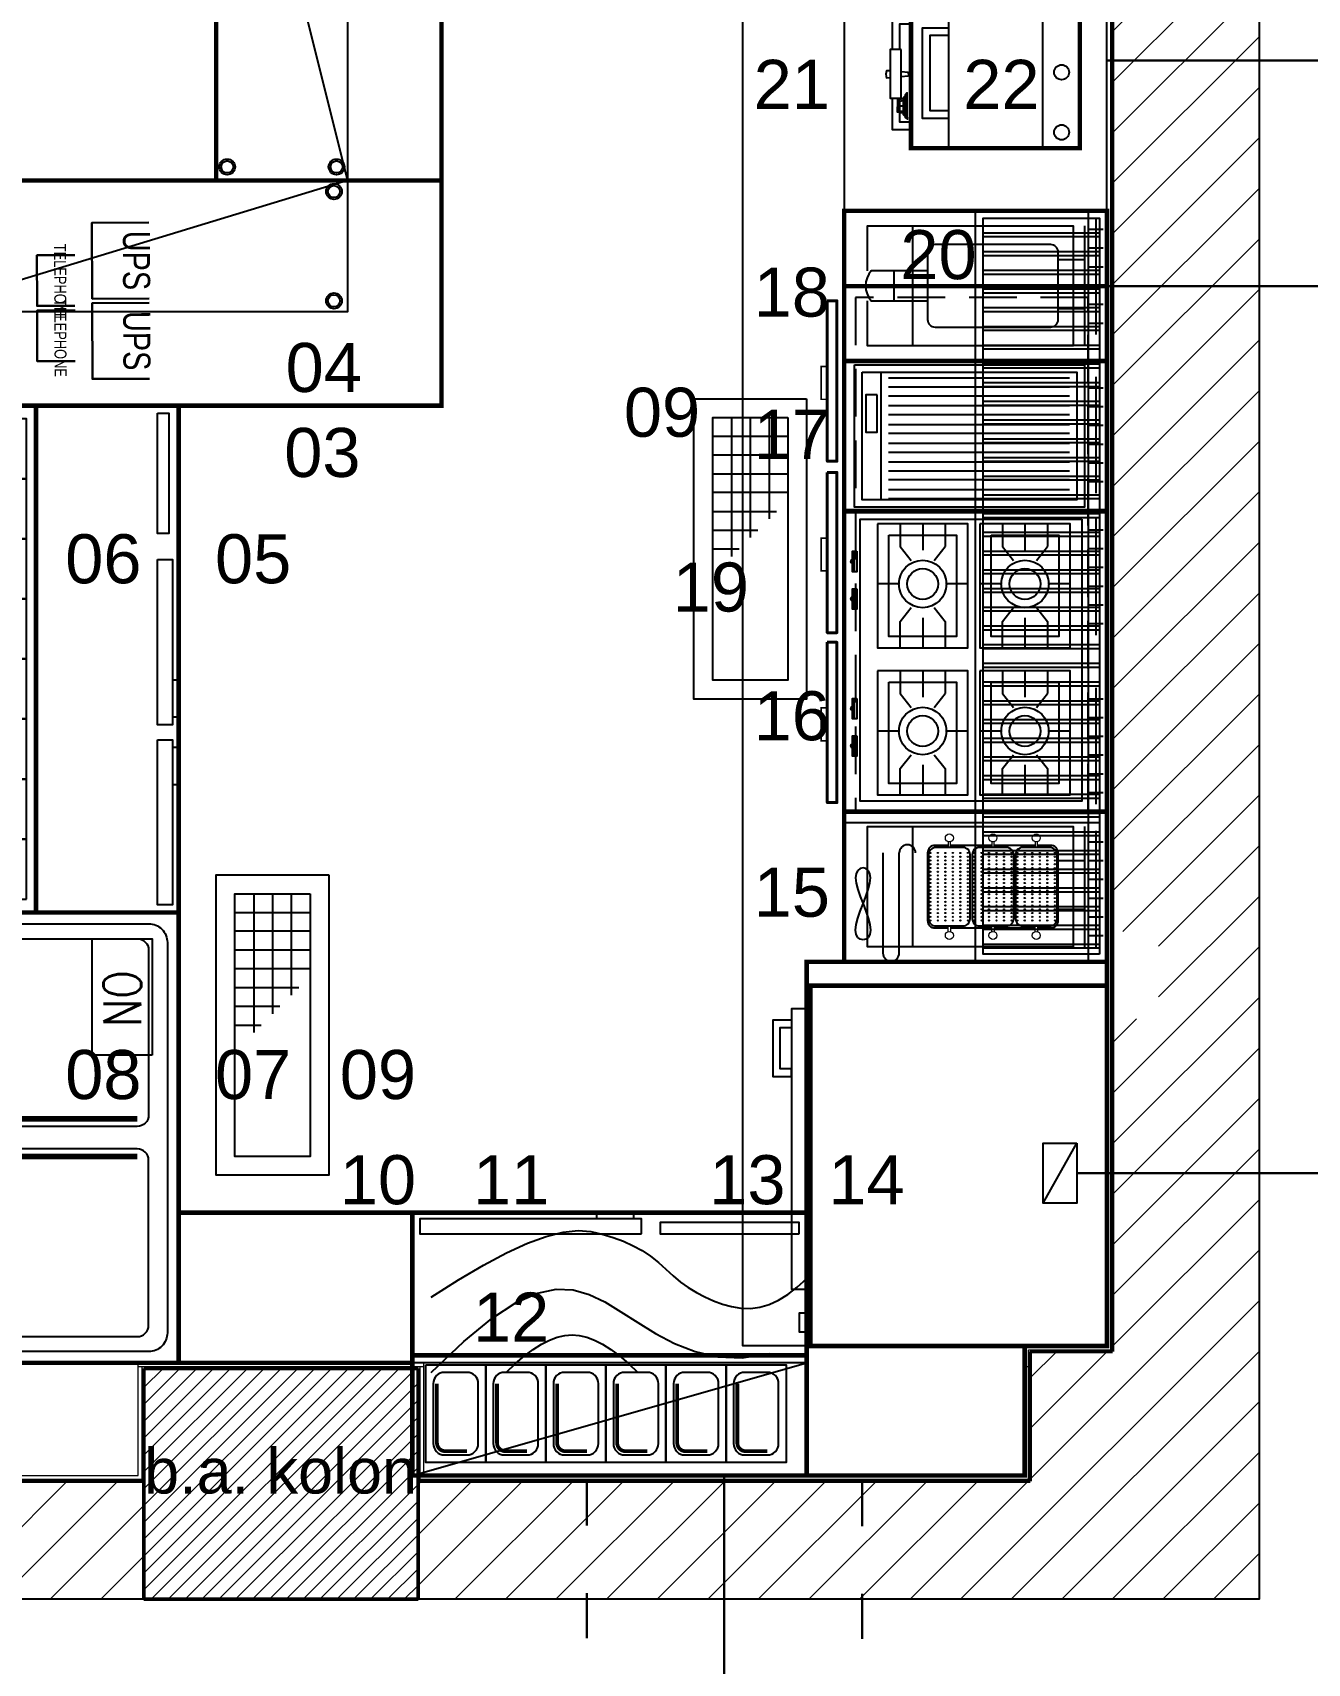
# Model space of a CAD drawing. Header units: millimetres. Extents: x 54215 to 67697, y 23496 to 56611.
# Drawn here: x 61584.7 to 61924.2, y 46814.5 to 47249 of the extents above; entities that cross this region are included whole.
import ezdxf
from ezdxf.enums import TextEntityAlignment as Align

# ---------------------------------------------------------------- set-up
doc = ezdxf.new("R2010")
doc.units = ezdxf.units.MM
doc.linetypes.add('ACAD_ISO03W100', pattern=[30, 12, -18])
doc.linetypes.add('DASHED', pattern=[19.05, 12.7, -6.35])
for name, color, linetype, lineweight in [('- 0.09', 9, 'Continuous', 9), ('- 0.30', 6, 'Continuous', 30), ('- 0.50', 30, 'Continuous', 50), ('DUVAR', 1, 'Continuous', 40), ('no3_duvar kaplama', 8, 'Continuous', 0), ('no3_döşeme kaplama', 8, 'Continuous', 0), ('t_elektrik', 1, 'Continuous', 30), ('t_yazı', 154, 'Continuous', 25), ('YAZI', 8, 'Continuous', 13)]:
    doc.layers.add(name, color=color, linetype=linetype, lineweight=lineweight)
for name, color, linetype in [('-A- Escalator_text', 252, 'Continuous'), ('-DWG_ANA', 7, 'Continuous'), ('-DWG_DETAY1', 7, 'Continuous'), ('-DWG_DETAY2', 7, 'Continuous'), ('002 Çizgi', 7, 'Continuous'), ('NO', 4, 'Continuous'), ('NO-C', 7, 'Continuous'), ('PLAN', 7, 'Continuous')]:
    doc.layers.add(name, color=color, linetype=linetype)
doc.layers.add('0 rölöve', color=7, linetype='Continuous', true_color=0xf1380e)
doc.styles.add('lst_area', font='arial.ttf')
doc.styles.add('ROMANS', font='romans.shx', dxfattribs={"width": 0.8})
doc.styles.get("Standard").update_dxf_attribs({"font": 'arial.ttf'})
doc.linetypes.add('{ -E- }', pattern='A,4,-0.75,["E",Standard,S=0.15,R=0,X=-0.05,Y=-0.07],-0.75', length=5.5)

# ---------------------------------------------------------------- blocks, each defined once
blk = doc.blocks.new('asmakatplanblok')
at = {"layer": '- 0.09'}
h = blk.add_hatch(dxfattribs=at)
h.set_pattern_fill('ANSI31', color=256)
h.set_pattern_definition([(45, (61649.389, 25204.291), (-2.245064, 2.245064), [])])
h.paths.add_polyline_path([(62945, 26874.28), (62872, 26874.28), (62872, 26812.78), (62945, 26812.78)])
h.paths.add_polyline_path([(63630.5, 26869.78), (63557, 26869.78), (63557, 26808.28), (63630.5, 26808.28)])
h.paths.add_polyline_path([(64212, 26868.78), (64138.5, 26868.78), (64138.5, 26807.28), (64212, 26807.28)])
h.paths.add_polyline_path([(64209, 26081.28), (64136, 26081.28), (64136, 26019.78), (64209, 26019.78)])
h.paths.add_polyline_path([(63630.5, 26082.28), (63557.5, 26082.28), (63557.5, 26020.78), (63630.5, 26020.78)])
h.paths.add_polyline_path([(62945, 26076.28), (62872, 26076.28), (62872, 26014.78), (62945, 26014.78)])
h = blk.add_hatch(dxfattribs=at)
h.set_pattern_fill('ANSI31', color=256, scale=3)
h.set_pattern_definition([(45, (61649.389, 25204.291), (-6.735192, 6.735192), [])])
h.paths.add_polyline_path([(64394, 26197.68), (64394, 26174.39), (64406.24, 26174.39), (64406.24, 26197.68)])
h.paths.add_polyline_path([(64138.5, 26868.78), (63630.5, 26869.78), (63630.5, 26835.78), (64138.5, 26835.78)])
h.paths.add_polyline_path([(62945, 26019.78), (64136, 26019.78), (64136, 26051.28), (63630.5, 26051.28), (63630.5, 26020.78), (63557.5, 26020.78), (63557.5, 26051.28), (62945, 26051.28)])
h.paths.add_polyline_path([(63557, 26868.78), (62945, 26868.78), (62945, 26834.78), (63557, 26834.78)])
h.paths.add_polyline_path([(64209, 26019.78), (64433.02, 26019.78), (64433.02, 26868.78), (64212, 26868.78), (64212, 26831.78), (64347.5, 26831.78), (64347.5, 26823.28), (64394, 26823.28), (64394, 26085.78), (64372.06, 26085.78), (64372.06, 26051.28), (64209, 26051.28)])
at = {"layer": '- 0.30', "linetype": 'ACAD_ISO03W100'}
blk.add_lwpolyline([(64253.99, 25889.41), (64253.99, 26051.28), (64327.28, 26051.28), (64327.28, 25889.41)], dxfattribs=at)
at = {"layer": '- 0.50'}
for p, q in [((64394, 26823.28), (64394, 26085.78)), ((64372.06, 26051.28), (64372.06, 26085.78)), ((64372.06, 26085.78), (64394, 26085.78)), ((64136, 26019.78), (64136, 26081.28)), ((64136, 26081.28), (64209, 26081.28)), ((64209, 26081.28), (64209, 26019.78)), ((63630.5, 26051.28), (64136, 26051.28)), ((64209, 26051.28), (64372.06, 26051.28)), ((64136, 26019.78), (64209, 26019.78))]:
    blk.add_line(p, q, dxfattribs=at)
at = {"layer": '0 rölöve'}
blk.add_lwpolyline([(64212, 26868.78), (64433.02, 26868.78), (64433.02, 26019.78), (62945, 26019.78)], dxfattribs=at)
at = {"layer": 'no3_duvar kaplama'}
for p, q in [((64392.5, 26087.28), (64392.5, 26714.28)), ((64393.5, 26086.28), (64393.5, 26715.28)), ((64370.56, 26082.78), (64370.56, 26087.28)), ((64370.56, 26087.28), (64392.5, 26087.28)), ((64371.56, 26081.78), (64371.56, 26086.28)), ((64371.56, 26086.28), (64393.5, 26086.28)), ((64370.56, 26081.78), (64371.56, 26081.78))]:
    blk.add_line(p, q, dxfattribs=at)
for points in [[(64076.25, 26081.78), (64076.25, 26051.78), (64135.5, 26051.78), (64135.5, 26081.78)], [(64077.25, 26082.78), (64077.25, 26052.78), (64134.5, 26052.78), (64134.5, 26082.78)], [(64134.5, 26082.78), (64210.5, 26082.78)], [(64134.5, 26081.78), (64210.5, 26081.78)], [(64209.5, 26081.78), (64209.5, 26051.78), (64371.56, 26051.78), (64371.56, 26082.78)], [(64210.5, 26082.78), (64210.5, 26052.78), (64370.56, 26052.78), (64370.56, 26082.78)]]:
    blk.add_lwpolyline(points, dxfattribs=at)
at = {"layer": '0 rölöve'}
blk.add_text('b.a. kolon', height=12, dxfattribs=at).set_placement((64136.06, 26047.97))
blk = doc.blocks.new('7-OG')
at = {"layer": '-DWG_DETAY1', "color": 0}
for points in [[(0, 12), (0, 6.06)], [(-16, 6), (-10, 6)], [(-6.3, 3.04), (-10, 6)], [(6.3, 3.04), (10, 6), (17, 6)], [(-16, 0), (-9, 0)], [(-16, -6), (-10, -6), (-6.3, -3.04)], [(17, -6), (10, -6), (6.3, -3.04)], [(0, -6.06), (0, -12)]]:
    blk.add_lwpolyline(points, dxfattribs=at)
blk.add_circle((0, 0), 6.32, dxfattribs=at)
at = {"layer": '-DWG_DETAY2', "color": 0}
for points in [[(-16, -12), (17, -12), (17, 12), (-16, 12)], [(-13, -9), (-13, 9), (14, 9), (14, -9)]]:
    blk.add_lwpolyline(points, close=True, dxfattribs=at)
blk.add_lwpolyline([(9, 0), (17, 0)], dxfattribs=at)
blk.add_circle((0, 0), 4.12, dxfattribs=at)
blk = doc.blocks.new('7-TS')
at = {"layer": '-DWG_DETAY2', "color": 0, "linetype": 'Continuous'}
for points in [[(2, -3), (33, -3)], [(5, -1), (5, -5)], [(10, -1), (10, -5)], [(15, -1), (15, -5)], [(20, -1), (20, -5)], [(25, -1), (25, -5)], [(30, -1), (30, -5)]]:
    blk.add_lwpolyline(points, dxfattribs=at)
blk = doc.blocks.new('OCAK 80')
at = {"layer": '-DWG_ANA', "color": 0, "const_width": 1.2}
blk.add_lwpolyline([(0, 70), (80, 70), (80, 0), (0, 0)], close=True, dxfattribs=at)
at = {"layer": '-DWG_DETAY1', "color": 0}
blk.add_lwpolyline([(0, 65), (80, 65)], dxfattribs=at)
for points in [[(2.09, 63.3), (77.19, 63.3), (77.19, 4.25), (2.09, 4.25)], [(10.64, 3.36), (16.07, 3.36), (16.07, 2.18), (10.64, 2.18)], [(10.64, 3.36), (16.07, 3.36), (16.07, 2.77), (10.64, 2.77)], [(20.64, 3.36), (26.07, 3.36), (26.07, 2.18), (20.64, 2.18)], [(20.64, 3.36), (26.07, 3.36), (26.07, 2.77), (20.64, 2.77)], [(49.82, 3.36), (55.25, 3.36), (55.25, 2.18), (49.82, 2.18)], [(49.82, 3.36), (55.25, 3.36), (55.25, 2.77), (49.82, 2.77)], [(59.82, 3.36), (65.25, 3.36), (65.25, 2.18), (59.82, 2.18)], [(59.82, 3.36), (65.25, 3.36), (65.25, 2.77), (59.82, 2.77)]]:
    blk.add_lwpolyline(points, close=True, dxfattribs=at)
for centre in [(13.32, 2.18), (23.32, 2.18), (52.5, 2.18), (62.5, 2.18)]:
    blk.add_arc(centre, 0.475, 180, 0, dxfattribs=at)
for p in [(19.35, 48.15), (58.53, 48.15), (19.35, 20.91), (58.53, 20.91)]:
    blk.add_blockref('7-OG', p, dxfattribs=at)
at = {"layer": '-DWG_DETAY2', "color": 0}
for p in [(0, 70), (45, 70)]:
    blk.add_blockref('7-TS', p, dxfattribs=at)
blk = doc.blocks.new('A$C04380298')
at = {"layer": '-DWG_ANA', "color": 0, "const_width": 1.2}
blk.add_lwpolyline([(0, 70), (40, 70), (40, 0), (0, 0)], close=True, dxfattribs=at)
at = {"layer": '-DWG_DETAY1', "color": 0}
for points in [[(0, 65), (40, 65)], [(36, 6.21), (4, 6.21), (4, 61), (36, 61), (36, 6.21), (36, 6.21), (4, 6.21)], [(4, 18.21), (36, 18.21)]]:
    blk.add_lwpolyline(points, dxfattribs=at)
at = {"layer": '-DWG_DETAY1', "color": 0, "linetype": 'Continuous'}
blk.add_lwpolyline([(4, 64), (36, 64)], dxfattribs=at)
at = {"layer": '-DWG_DETAY2', "color": 0}
for points in [[(13, 57), (13, 64)], [(26, 57), (26, 64)], [(9, 50.87), (9, 39.93)], [(31, 39.93), (31, 50.87)], [(9, 39.33), (9, 28.32)], [(31, 28.32), (31, 39.33)]]:
    blk.add_lwpolyline(points, dxfattribs=at)
for points in [[(31, 51.47), (31, 55, 0.414214), (29, 57), (11, 57, 0.414214), (9, 55), (9, 51.47)], [(9, 27.72), (9, 24.21, 0.414214), (11, 22.21), (29, 22.21, 0.414214), (31, 24.21), (31, 27.72)]]:
    blk.add_lwpolyline(points, format="xyb", dxfattribs=at)
for points in [[(9.55, 54.79), (9.55, 47.55, 0.414214), (11.45, 45.65), (28.55, 45.65, 0.414214), (30.45, 47.55), (30.45, 54.79, 0.414214), (28.55, 56.69), (11.45, 56.69, 0.414214)], [(9.55, 54.79), (9.55, 47.55, 0.414214), (11.45, 45.65), (28.55, 45.65, 0.414214), (30.45, 47.55), (30.45, 54.79, 0.414214), (28.55, 56.69), (11.45, 56.69, 0.414214)], [(9.55, 43.25), (9.55, 36, 0.414214), (11.45, 34.1), (28.55, 34.1, 0.414214), (30.45, 36), (30.45, 43.25, 0.414214), (28.55, 45.15), (11.45, 45.15, 0.414214)], [(9.55, 43.25), (9.55, 36, 0.414214), (11.45, 34.1), (28.55, 34.1, 0.414214), (30.45, 36), (30.45, 43.25, 0.414214), (28.55, 45.15), (11.45, 45.15, 0.414214)], [(9.55, 31.64), (9.55, 24.39, 0.414214), (11.45, 22.49), (28.55, 22.49, 0.414214), (30.45, 24.39), (30.45, 31.64, 0.414214), (28.55, 33.54), (11.45, 33.54, 0.414214)]]:
    blk.add_lwpolyline(points, format="xyb", close=True, dxfattribs=at)
at = {"layer": 'no3_döşeme kaplama'}
for points in [[(8.02, 50.87), (9.55, 50.87), (9.55, 51.47), (8.02, 51.47)], [(31.98, 50.87), (30.45, 50.87), (30.45, 51.47), (31.98, 51.47)], [(8.02, 39.33), (9.55, 39.33), (9.55, 39.93), (8.02, 39.93)], [(31.98, 39.33), (30.45, 39.33), (30.45, 39.93), (31.98, 39.93)], [(8.02, 27.72), (9.55, 27.72), (9.55, 28.32), (8.02, 28.32)], [(31.98, 27.72), (30.45, 27.72), (30.45, 28.32), (31.98, 28.32)]]:
    blk.add_lwpolyline(points, dxfattribs=at)
for centre, radius in [((7, 51.17), 1.07), ((11.02, 56.1), 0.163), ((11.02, 54.1), 0.163), ((11.02, 52.1), 0.163), ((12.02, 56.1), 0.163), ((12.02, 54.1), 0.163), ((12.02, 52.1), 0.163), ((13.02, 56.1), 0.163), ((13.02, 54.1), 0.163), ((13.02, 52.1), 0.163), ((14.02, 56.1), 0.163), ((14.02, 54.1), 0.163), ((14.02, 52.1), 0.163), ((15.02, 56.1), 0.163), ((15.02, 54.1), 0.163), ((15.02, 52.1), 0.163), ((16.02, 56.1), 0.163), ((16.02, 54.1), 0.163), ((16.02, 52.1), 0.163), ((17.02, 56.1), 0.163), ((17.02, 54.1), 0.163), ((17.02, 52.1), 0.163), ((18.02, 56.1), 0.163), ((18.02, 54.1), 0.163), ((18.02, 52.1), 0.163), ((19.02, 56.1), 0.163), ((19.02, 54.1), 0.163), ((19.02, 52.1), 0.163), ((20.02, 56.1), 0.163), ((20.02, 56.1), 0.163), ((20.02, 54.1), 0.163), ((20.02, 54.1), 0.163), ((20.02, 52.1), 0.163), ((20.02, 52.1), 0.163), ((21.02, 56.1), 0.163), ((21.02, 54.1), 0.163), ((21.02, 52.1), 0.163), ((22.02, 56.1), 0.163), ((22.02, 54.1), 0.163), ((22.02, 52.1), 0.163), ((23.02, 56.1), 0.163), ((23.02, 54.1), 0.163), ((23.02, 52.1), 0.163), ((24.02, 56.1), 0.163), ((24.02, 54.1), 0.163), ((24.02, 52.1), 0.163), ((25.02, 56.1), 0.163), ((25.02, 54.1), 0.163), ((25.02, 52.1), 0.163), ((26.02, 56.1), 0.163), ((26.02, 54.1), 0.163), ((26.02, 52.1), 0.163), ((27.02, 56.1), 0.163), ((27.02, 54.1), 0.163), ((27.02, 52.1), 0.163), ((28.02, 56.1), 0.163), ((28.02, 54.1), 0.163), ((28.02, 52.1), 0.163), ((29.02, 56.1), 0.163), ((29.02, 54.1), 0.163), ((29.02, 52.1), 0.163), ((33, 51.17), 1.07), ((11.02, 50.1), 0.163), ((11.02, 48.1), 0.163), ((12.02, 50.1), 0.163), ((12.02, 48.1), 0.163), ((13.02, 50.1), 0.163), ((13.02, 48.1), 0.163), ((14.02, 50.1), 0.163), ((14.02, 48.1), 0.163), ((15.02, 50.1), 0.163), ((15.02, 48.1), 0.163), ((16.02, 50.1), 0.163), ((16.02, 48.1), 0.163), ((17.02, 50.1), 0.163), ((17.02, 48.1), 0.163), ((18.02, 50.1), 0.163), ((18.02, 48.1), 0.163), ((19.02, 50.1), 0.163), ((19.02, 48.1), 0.163), ((20.02, 50.1), 0.163), ((20.02, 50.1), 0.163), ((20.02, 48.1), 0.163), ((20.02, 48.1), 0.163), ((21.02, 50.1), 0.163), ((21.02, 48.1), 0.163), ((22.02, 50.1), 0.163), ((22.02, 48.1), 0.163), ((23.02, 50.1), 0.163), ((23.02, 48.1), 0.163), ((24.02, 50.1), 0.163), ((24.02, 48.1), 0.163), ((25.02, 50.1), 0.163), ((25.02, 48.1), 0.163), ((26.02, 50.1), 0.163), ((26.02, 48.1), 0.163), ((27.02, 50.1), 0.163), ((27.02, 48.1), 0.163), ((28.02, 50.1), 0.163), ((28.02, 48.1), 0.163), ((29.02, 50.1), 0.163), ((29.02, 48.1), 0.163), ((11.02, 46.1), 0.163), ((11.02, 44.56), 0.163), ((12.02, 46.1), 0.163), ((12.02, 44.56), 0.163), ((13.02, 46.1), 0.163), ((13.02, 44.56), 0.163), ((14.02, 46.1), 0.163), ((14.02, 44.56), 0.163), ((15.02, 46.1), 0.163), ((15.02, 44.56), 0.163), ((16.02, 46.1), 0.163), ((16.02, 44.56), 0.163), ((17.02, 46.1), 0.163), ((17.02, 44.56), 0.163), ((18.02, 46.1), 0.163), ((18.02, 44.56), 0.163), ((19.02, 46.1), 0.163), ((19.02, 44.56), 0.163), ((20.02, 46.1), 0.163), ((20.02, 46.1), 0.163), ((20.02, 44.56), 0.163), ((20.02, 44.56), 0.163), ((21.02, 46.1), 0.163), ((21.02, 44.56), 0.163), ((22.02, 46.1), 0.163), ((22.02, 44.56), 0.163), ((23.02, 46.1), 0.163), ((23.02, 44.56), 0.163), ((24.02, 46.1), 0.163), ((24.02, 44.56), 0.163), ((25.02, 46.1), 0.163), ((25.02, 44.56), 0.163), ((26.02, 46.1), 0.163), ((26.02, 44.56), 0.163), ((27.02, 46.1), 0.163), ((27.02, 44.56), 0.163), ((28.02, 46.1), 0.163), ((28.02, 44.56), 0.163), ((29.02, 46.1), 0.163), ((29.02, 44.56), 0.163), ((7, 39.63), 1.07), ((11.02, 42.56), 0.163), ((11.02, 40.56), 0.163), ((12.02, 42.56), 0.163), ((12.02, 40.56), 0.163), ((13.02, 42.56), 0.163), ((13.02, 40.56), 0.163), ((14.02, 42.56), 0.163), ((14.02, 40.56), 0.163), ((15.02, 42.56), 0.163), ((15.02, 40.56), 0.163), ((16.02, 42.56), 0.163), ((16.02, 40.56), 0.163), ((17.02, 42.56), 0.163), ((17.02, 40.56), 0.163), ((18.02, 42.56), 0.163), ((18.02, 40.56), 0.163), ((19.02, 42.56), 0.163), ((19.02, 40.56), 0.163), ((20.02, 42.56), 0.163), ((20.02, 42.56), 0.163), ((20.02, 40.56), 0.163), ((20.02, 40.56), 0.163), ((21.02, 42.56), 0.163), ((21.02, 40.56), 0.163), ((22.02, 42.56), 0.163), ((22.02, 40.56), 0.163), ((23.02, 42.56), 0.163), ((23.02, 40.56), 0.163), ((24.02, 42.56), 0.163), ((24.02, 40.56), 0.163), ((25.02, 42.56), 0.163), ((25.02, 40.56), 0.163), ((26.02, 42.56), 0.163), ((26.02, 40.56), 0.163), ((27.02, 42.56), 0.163), ((27.02, 40.56), 0.163), ((28.02, 42.56), 0.163), ((28.02, 40.56), 0.163), ((29.02, 42.56), 0.163), ((29.02, 40.56), 0.163), ((33, 39.63), 1.07), ((11.02, 38.56), 0.163), ((11.02, 36.56), 0.163), ((12.02, 38.56), 0.163), ((12.02, 36.56), 0.163), ((13.02, 38.56), 0.163), ((13.02, 36.56), 0.163), ((14.02, 38.56), 0.163), ((14.02, 36.56), 0.163), ((15.02, 38.56), 0.163), ((15.02, 36.56), 0.163), ((16.02, 38.56), 0.163), ((16.02, 36.56), 0.163), ((17.02, 38.56), 0.163), ((17.02, 36.56), 0.163), ((18.02, 38.56), 0.163), ((18.02, 36.56), 0.163), ((19.02, 38.56), 0.163), ((19.02, 36.56), 0.163), ((20.02, 38.56), 0.163), ((20.02, 38.56), 0.163), ((20.02, 36.56), 0.163), ((20.02, 36.56), 0.163), ((21.02, 38.56), 0.163), ((21.02, 36.56), 0.163), ((22.02, 38.56), 0.163), ((22.02, 36.56), 0.163), ((23.02, 38.56), 0.163), ((23.02, 36.56), 0.163), ((24.02, 38.56), 0.163), ((24.02, 36.56), 0.163), ((25.02, 38.56), 0.163), ((25.02, 36.56), 0.163), ((26.02, 38.56), 0.163), ((26.02, 36.56), 0.163), ((27.02, 38.56), 0.163), ((27.02, 36.56), 0.163), ((28.02, 38.56), 0.163), ((28.02, 36.56), 0.163), ((29.02, 38.56), 0.163), ((29.02, 36.56), 0.163), ((11.02, 34.56), 0.163), ((11.02, 32.95), 0.163), ((11.02, 30.95), 0.163), ((12.02, 34.56), 0.163), ((12.02, 32.95), 0.163), ((12.02, 30.95), 0.163), ((13.02, 34.56), 0.163), ((13.02, 32.95), 0.163), ((13.02, 30.95), 0.163), ((14.02, 34.56), 0.163), ((14.02, 32.95), 0.163), ((14.02, 30.95), 0.163), ((15.02, 34.56), 0.163), ((15.02, 32.95), 0.163), ((15.02, 30.95), 0.163), ((16.02, 34.56), 0.163), ((16.02, 32.95), 0.163), ((16.02, 30.95), 0.163), ((17.02, 34.56), 0.163), ((17.02, 32.95), 0.163), ((17.02, 30.95), 0.163), ((18.02, 34.56), 0.163), ((18.02, 32.95), 0.163), ((18.02, 30.95), 0.163), ((19.02, 34.56), 0.163), ((19.02, 32.95), 0.163), ((19.02, 30.95), 0.163), ((20.02, 34.56), 0.163), ((20.02, 34.56), 0.163), ((20.02, 32.95), 0.163), ((20.02, 32.95), 0.163), ((20.02, 30.95), 0.163), ((20.02, 30.95), 0.163), ((21.02, 34.56), 0.163), ((21.02, 32.95), 0.163), ((21.02, 30.95), 0.163), ((22.02, 34.56), 0.163), ((22.02, 32.95), 0.163), ((22.02, 30.95), 0.163), ((23.02, 34.56), 0.163), ((23.02, 32.95), 0.163), ((23.02, 30.95), 0.163), ((24.02, 34.56), 0.163), ((24.02, 32.95), 0.163), ((24.02, 30.95), 0.163), ((25.02, 34.56), 0.163), ((25.02, 32.95), 0.163), ((25.02, 30.95), 0.163), ((26.02, 34.56), 0.163), ((26.02, 32.95), 0.163), ((26.02, 30.95), 0.163), ((27.02, 34.56), 0.163), ((27.02, 32.95), 0.163), ((27.02, 30.95), 0.163), ((28.02, 34.56), 0.163), ((28.02, 32.95), 0.163), ((28.02, 30.95), 0.163), ((29.02, 34.56), 0.163), ((29.02, 32.95), 0.163), ((29.02, 30.95), 0.163), ((7, 28.02), 1.07), ((11.02, 28.95), 0.163), ((11.02, 26.95), 0.163), ((12.02, 28.95), 0.163), ((12.02, 26.95), 0.163), ((13.02, 28.95), 0.163), ((13.02, 26.95), 0.163), ((14.02, 28.95), 0.163), ((14.02, 26.95), 0.163), ((15.02, 28.95), 0.163), ((15.02, 26.95), 0.163), ((16.02, 28.95), 0.163), ((16.02, 26.95), 0.163), ((17.02, 28.95), 0.163), ((17.02, 26.95), 0.163), ((18.02, 28.95), 0.163), ((18.02, 26.95), 0.163), ((19.02, 28.95), 0.163), ((19.02, 26.95), 0.163), ((20.02, 28.95), 0.163), ((20.02, 28.95), 0.163), ((20.02, 26.95), 0.163), ((20.02, 26.95), 0.163), ((21.02, 28.95), 0.163), ((21.02, 26.95), 0.163), ((22.02, 28.95), 0.163), ((22.02, 26.95), 0.163), ((23.02, 28.95), 0.163), ((23.02, 26.95), 0.163), ((24.02, 28.95), 0.163), ((24.02, 26.95), 0.163), ((25.02, 28.95), 0.163), ((25.02, 26.95), 0.163), ((26.02, 28.95), 0.163), ((26.02, 26.95), 0.163), ((27.02, 28.95), 0.163), ((27.02, 26.95), 0.163), ((28.02, 28.95), 0.163), ((28.02, 26.95), 0.163), ((29.02, 28.95), 0.163), ((29.02, 26.95), 0.163), ((33, 28.02), 1.07), ((11.02, 24.95), 0.163), ((11.02, 22.95), 0.163), ((12.02, 24.95), 0.163), ((12.02, 22.95), 0.163), ((13.02, 24.95), 0.163), ((13.02, 22.95), 0.163), ((14.02, 24.95), 0.163), ((14.02, 22.95), 0.163), ((15.02, 24.95), 0.163), ((15.02, 22.95), 0.163), ((16.02, 24.95), 0.163), ((16.02, 22.95), 0.163), ((17.02, 24.95), 0.163), ((17.02, 22.95), 0.163), ((18.02, 24.95), 0.163), ((18.02, 22.95), 0.163), ((19.02, 24.95), 0.163), ((19.02, 22.95), 0.163), ((20.02, 24.95), 0.163), ((20.02, 24.95), 0.163), ((20.02, 22.95), 0.163), ((20.02, 22.95), 0.163), ((21.02, 24.95), 0.163), ((21.02, 22.95), 0.163), ((22.02, 24.95), 0.163), ((22.02, 22.95), 0.163), ((23.02, 24.95), 0.163), ((23.02, 22.95), 0.163), ((24.02, 24.95), 0.163), ((24.02, 22.95), 0.163), ((25.02, 24.95), 0.163), ((25.02, 22.95), 0.163), ((26.02, 24.95), 0.163), ((26.02, 22.95), 0.163), ((27.02, 24.95), 0.163), ((27.02, 22.95), 0.163), ((28.02, 24.95), 0.163), ((28.02, 22.95), 0.163), ((29.02, 24.95), 0.163), ((29.02, 22.95), 0.163)]:
    blk.add_circle(centre, radius, dxfattribs=at)
at = {"layer": '-DWG_DETAY2', "color": 0}
blk.add_blockref('7-TS', (3.12, 70), dxfattribs=at)
blk = doc.blocks.new('pasta 4070')
at = {"layer": 'no3_döşeme kaplama'}
blk.add_blockref('A$C04380298', (0, 0), dxfattribs=at)
blk = doc.blocks.new('PIZZA 68 68')
at = {"layer": '-DWG_ANA', "color": 0, "const_width": 1.2}
blk.add_lwpolyline([(-48, 0), (48, 0), (48, -79), (-48, -79)], close=True, dxfattribs=at)
at = {"layer": '-DWG_DETAY1', "color": 0}
for points in [[(-6, -8), (10, -8), (10, -17), (-6, -17)], [(-41.82, -80), (-41.82, -84), (32.91, -84), (32.91, -80)]]:
    blk.add_lwpolyline(points, close=True, dxfattribs=at)
at = {"layer": '-DWG_DETAY2', "color": 0}
for points in [[(10, -17), (-6, -8)], [(39.26, -79), (39.26, -82), (44.26, -82), (44.26, -79)], [(-38.82, -84), (-38.82, -89), (-23.82, -89), (-23.82, -84), (-25.82, -84), (-25.82, -87), (-36.82, -87), (-36.82, -84)]]:
    blk.add_lwpolyline(points, dxfattribs=at)
blk = doc.blocks.new('EK_55R')
at = {"layer": '-DWG_DETAY1', "color": 0}
blk.add_lwpolyline([(22, -7), (-22, -7, 0.414214), (-25, -10), (-25, -54, 0.414214), (-22, -57), (22, -57, 0.414214), (25, -54), (25, -10, 0.414214)], format="xyb", close=True, dxfattribs=at)
at = {"layer": '-DWG_DETAY2', "color": 0, "const_width": 1.5}
blk.add_lwpolyline([(-20, -9), (21, -9, -0.414214), (23, -11), (23, -54)], format="xyb", dxfattribs=at)
at = {"layer": '-DWG_DETAY2', "color": 0}
for points in [[(17, -10), (17, -20)], [(22, -15), (12, -15)]]:
    blk.add_lwpolyline(points, dxfattribs=at)
blk.add_circle((17, -15), 4, dxfattribs=at)
blk = doc.blocks.new('E_120')
at = {"layer": '-DWG_ANA', "color": 0, "const_width": 1.2}
blk.add_lwpolyline([(0, -70), (0, 0), (120, 0), (120, -70)], close=True, dxfattribs=at)
at = {"layer": '-DWG_DETAY1', "color": 0, "linetype": 'Continuous'}
blk.add_lwpolyline([(3, -62), (3, -3), (117, -3), (117, -62, -0.414214), (112, -67), (8, -67, -0.414214)], format="xyb", close=True, dxfattribs=at)
blk = doc.blocks.new('EK_55L')
at = {"layer": '-DWG_DETAY1', "color": 0}
blk.add_lwpolyline([(-22, -7), (22, -7, -0.414214), (25, -10), (25, -54, -0.414214), (22, -57), (-22, -57, -0.414214), (-25, -54), (-25, -10, -0.414214)], format="xyb", close=True, dxfattribs=at)
at = {"layer": '-DWG_DETAY2', "color": 0, "const_width": 1.5}
blk.add_lwpolyline([(20, -9), (-21, -9, 0.414214), (-23, -11), (-23, -54)], format="xyb", dxfattribs=at)
at = {"layer": '-DWG_DETAY2', "color": 0}
for points in [[(-17, -10), (-17, -20)], [(-22, -15), (-12, -15)]]:
    blk.add_lwpolyline(points, dxfattribs=at)
blk.add_circle((-17, -15), 4, dxfattribs=at)
blk = doc.blocks.new('E2N120')
at = {"layer": 'NO-C', "color": 0}
blk.add_lwpolyline([(82, -63), (82, -47), (113, -47), (113, -63)], close=True, dxfattribs=at)
at = {"layer": 'PLAN', "color": 0, "linetype": 'Continuous'}
for name, p in [('E_120', (0, 0)), ('EK_55R', (32, -5)), ('EK_55L', (88, -5))]:
    blk.add_blockref(name, p, dxfattribs=at)
at = {"layer": 'NO', "linetype": 'Continuous', "style": 'ROMANS', "width": 0.8}
blk.add_attdef('NO', text='', height=10, dxfattribs=at).set_placement((97, -55), align=Align.MIDDLE)
blk = doc.blocks.new('A$C50070AD0')
at = {"layer": '-DWG_DETAY1'}
blk.add_lwpolyline([(26, -16), (26, 0), (0, 0), (0, -16)], close=True, dxfattribs=at)
blk.add_lwpolyline([(2, -11), (2, -5, -0.414214), (5, -2), (21, -2, -0.414214), (24, -5), (24, -11, -0.414214), (21, -14), (5, -14, -0.414214)], format="xyb", close=True, dxfattribs=at)
at = {"layer": '-DWG_DETAY1', "const_width": 1}
blk.add_lwpolyline([(21, -13), (5.2, -13, -0.414214), (3, -10.8), (3, -5)], format="xyb", dxfattribs=at)
blk = doc.blocks.new('MAKE UP 13570')
at = {"layer": '-DWG_ANA', "color": 0, "const_width": 1.2}
for points in [[(0, 0), (135, 0), (135, -70), (0, -70)], [(135, -32), (135, 0), (0, 0), (0, -32)]]:
    blk.add_lwpolyline(points, close=True, dxfattribs=at)
at = {"layer": '-DWG_DETAY1', "color": 0}
for points in [[(46, -64.36), (46, -68.36), (2, -68.36), (2, -64.36)], [(94, -64.36), (94, -68.36), (50, -68.36), (50, -64.36)], [(133, -64.36), (133, -67.36), (101, -67.36), (101, -64.36)]]:
    blk.add_lwpolyline(points, close=True, dxfattribs=at)
at = {"layer": '-DWG_DETAY2', "color": 0}
for points in [[(44, -68.36), (44, -70.36), (34, -70.36), (34, -68.36)], [(62, -68.36), (62, -70.36), (52, -70.36), (52, -68.36)]]:
    blk.add_lwpolyline(points, dxfattribs=at)
at = {"layer": 'DUVAR', "rotation": 270}
for p in [(19.55, -3.47), (35.55, -3.47), (51.55, -3.47), (67.55, -3.47), (83.55, -3.47), (99.55, -3.47), (115.55, -3.47), (131.55, -3.47)]:
    blk.add_blockref('A$C50070AD0', p, dxfattribs=at)
blk = doc.blocks.new('A$C71AD76E8')
at = {"layer": '-DWG_ANA', "color": 0, "const_width": 1.2}
for points in [[(-105, 0), (0, 0), (0, 70), (-105, 70)], [(0, 32), (0, 0), (-105, 0), (-105, 32)]]:
    blk.add_lwpolyline(points, close=True, dxfattribs=at)
at = {"layer": '-DWG_DETAY1', "color": 0}
for points in [[(-44, 64.36), (-44, 68.36), (-103, 68.36), (-103, 64.36)], [(-2, 64.36), (-2, 67.36), (-39, 67.36), (-39, 64.36)]]:
    blk.add_lwpolyline(points, close=True, dxfattribs=at)
at = {"layer": '-DWG_DETAY2', "color": 0}
blk.add_lwpolyline([(-46, 68.36), (-46, 70.36), (-56, 70.36), (-56, 68.36)], dxfattribs=at)
at = {"layer": 'DUVAR', "xscale": -1, "rotation": 270}
for p in [(-85.45, 3.47), (-69.45, 3.47), (-53.45, 3.47), (-37.45, 3.47), (-21.45, 3.47), (-5.45, 3.47)]:
    blk.add_blockref('A$C50070AD0', p, dxfattribs=at)
blk = doc.blocks.new('A$C629C7EA3')
at = {"layer": '-DWG_ANA', "color": 0, "const_width": 1.2}
blk.add_lwpolyline([(-28, 42.51), (12, 42.51), (12, -27.49), (-28, -27.49)], close=True, dxfattribs=at)
at = {"layer": '-DWG_DETAY1', "color": 0}
for points in [[(-28, 37.51), (12, 37.51)], [(-12, -21.28), (-24, -21.28), (-24, 33.51), (8, 33.51), (8, -21.28), (8, -21.28), (-4, -21.28)], [(-24, -9.28), (8, -9.28)]]:
    blk.add_lwpolyline(points, dxfattribs=at)
at = {"layer": '-DWG_DETAY1', "color": 0, "linetype": 'Continuous'}
blk.add_lwpolyline([(-24, 36.51), (8, 36.51)], dxfattribs=at)
at = {"layer": '-DWG_DETAY2', "color": 0}
for points in [[(-15, 29.51), (-15, 36.51)], [(-2, 29.51), (-2, 36.51)], [(-12, -14.28), (-4, -14.28)]]:
    blk.add_lwpolyline(points, dxfattribs=at)
blk.add_lwpolyline([(-19, 27.51), (-19, -3.28, 0.414214), (-17, -5.28), (1, -5.28, 0.414214), (3, -3.28), (3, 27.51, 0.414214), (1, 29.51), (-17, 29.51, 0.414214)], format="xyb", close=True, dxfattribs=at)
blk.add_lwpolyline([(-12, -5.28), (-12, -20.28, 0.375), (-4, -20.28), (-4, -5.28)], format="xyb", dxfattribs=at)
blk.add_blockref('7-TS', (-28, 42.51), dxfattribs=at)
blk = doc.blocks.new('fritöz4070')
at = {"layer": 'no3_döşeme kaplama'}
blk.add_blockref('A$C629C7EA3', (28, 27.49), dxfattribs=at)
blk = doc.blocks.new('A$C75015360')
at = {"layer": '-DWG_ANA', "color": 0, "const_width": 1.2}
blk.add_lwpolyline([(-40, 70), (0, 70), (0, 0), (-40, 0)], close=True, dxfattribs=at)
at = {"layer": '-DWG_DETAY1', "color": 0}
for points in [[(-40, 65), (0, 65)], [(-35.36, 60), (-35.36, 11.79)], [(-33, 60), (-33, 11.79)], [(-33, 60), (-33, 11.79)], [(-30.64, 60), (-30.64, 11.79)], [(-28, 60), (-28, 11.79)], [(-25.64, 60), (-25.64, 11.79)], [(-23, 60), (-23, 11.79)], [(-20.64, 60), (-20.64, 11.79)], [(-18, 60), (-18, 11.79)], [(-15.64, 60), (-15.64, 11.79)], [(-13, 60), (-13, 11.79)], [(-10.64, 60), (-10.64, 11.79)], [(-8.29, 60), (-8.29, 11.79)], [(-5.64, 60), (-5.64, 11.79)], [(-3.29, 60), (-3.29, 11.79)], [(-37, 9.79), (-3, 9.79)]]:
    blk.add_lwpolyline(points, dxfattribs=at)
blk.add_lwpolyline([(-39, 2.79), (-39, 64), (-1, 64), (-1, 2.79)], close=True, dxfattribs=at)
at = {"layer": '-DWG_DETAY2', "color": 0}
for points in [[(-37, 4.79), (-37, 62), (-3, 62), (-3, 4.79)], [(-31, 8.79), (-31, 5.79), (-21, 5.79), (-21, 8.79)]]:
    blk.add_lwpolyline(points, close=True, dxfattribs=at)
blk.add_blockref('7-TS', (-37.76, 70), dxfattribs=at)
blk = doc.blocks.new('ızg olk 4070')
at = {"layer": 'no3_döşeme kaplama'}
blk.add_blockref('A$C75015360', (40, 0), dxfattribs=at)
blk = doc.blocks.new('TM1')
at = {"layer": '-DWG_ANA', "color": 0, "const_width": 1.2}
blk.add_lwpolyline([(0, 45), (40, 45), (40, 0), (0, 0)], close=True, dxfattribs=at)
at = {"layer": '-DWG_DETAY1', "color": 0}
for points in [[(0, 35), (40, 35)], [(0, 10), (40, 10)], [(8, 10), (8, 3), (32, 3), (32, 10)], [(10, 10), (10, 5), (30, 5), (30, 10)], [(5, 0), (5, -5), (13.73, -5)], [(7, 0), (7, -3), (13.73, -3)], [(26.65, -3), (33, -3), (33, 0)], [(26.65, -5), (35, -5), (35, 0)]]:
    blk.add_lwpolyline(points, dxfattribs=at)
blk.add_lwpolyline([(13.73, -2.56), (13.73, -5.56), (26.65, -5.56), (26.65, -2.56)], close=True, dxfattribs=at)
at = {"layer": '-DWG_DETAY2', "color": 0}
for points in [[(20.75, -0.74, 0.419508), (19.81, -0.76), (19.67, -2.56, 0.208017)], [(19.43, -5.56), (19.36, -6.49, 0.208017), (21.26, -6.46), (21.18, -5.56)]]:
    blk.add_lwpolyline(points, format="xyb", dxfattribs=at)
for points in [[(20.91, -2.56), (20.75, -0.74)], [(26.82, -2.07), (27.14, -3.59), (29, -3.58)], [(27.56, -3.43), (27.33, -2.09)], [(28.76, -3.44), (28.76, -2.07)], [(28.76, -3.59), (28.76, -3.58)], [(30.7, -2.09), (30.39, -3.58), (29, -3.58)], [(29.93, -3.58), (29.93, -3.58)], [(29.95, -3.43), (30.18, -2.08)]]:
    blk.add_lwpolyline(points, dxfattribs=at)
for points in [[(31.14, -0.96), (25.3, -0.96), (25.87, -1.5), (31.04, -1.51), (31.86, -1.5), (32.31, -0.94)], [(30.31, -1.65), (26.13, -1.65), (26.57, -2.07), (28.31, -2.07), (31.04, -2.09), (31.48, -1.64)]]:
    blk.add_lwpolyline(points, close=True, dxfattribs=at)
for centre in [(3.78, 40.14), (19.78, 40.14), (35.78, 40.14)]:
    blk.add_circle(centre, 2, dxfattribs=at)
for centre, radius, start, end in [((27.01, -2.58), 1.02, 277.0654, 302.5842), ((28.16, -2.24), 1.33, 243.2211, 296.4923), ((29.35, -2.24), 1.33, 243.5922, 296.8635), ((30.5, -2.57), 1.02, 237.5003, 263.0191)]:
    blk.add_arc(centre, radius, start, end, dxfattribs=at)
blk = doc.blocks.new('YL3-C')
at = {"layer": '-DWG_DETAY1', "color": 0}
for p, q in [((10, 5), (10, 25)), ((15, 25), (15, 5)), ((20, 5), (20, 25)), ((25, 25), (25, 5)), ((30, 5), (30, 22)), ((5, 20), (32, 20)), ((5, 15), (37, 15)), ((35, 5), (35, 17)), ((5, 10), (42, 10)), ((40, 5), (40, 12))]:
    blk.add_line(p, q, dxfattribs=at)
blk = doc.blocks.new('YRI033')
at = {"layer": '-DWG_ANA', "color": 0}
blk.add_lwpolyline([(0, 0), (80, 0), (80, -30), (0, -30)], close=True, dxfattribs=at)
at = {"layer": '-DWG_DETAY1', "color": 0}
blk.add_lwpolyline([(5, -5), (75, -5), (75, -25), (5, -25)], close=True, dxfattribs=at)
at = {"layer": 'PLAN', "color": 0}
blk.add_blockref('YL3-C', (0, -30), dxfattribs=at)
blk = doc.blocks.new('TMERMER')
at = {"layer": '-DWG_DETAY2', "color": 0, "linetype": 'Continuous'}
for points in [[(0, 20), (7.23, 24.65), (13.91, 28.59), (20.04, 31.84), (25.62, 34.38), (30.66, 36.21), (35.16, 37.34), (39.1, 37.77), (42.5, 37.5), (45.55, 36.8), (48.44, 35.94), (51.17, 34.92), (53.75, 33.75), (56.17, 32.42), (58.44, 30.94), (60.55, 29.3), (62.5, 27.5), (64.41, 25.7), (66.41, 24.06), (68.48, 22.58), (70.62, 21.25), (72.85, 20.08), (75.16, 19.06), (77.54, 18.2), (80, 17.5), (82.5, 17.07), (85, 17.03), (87.5, 17.38), (90, 18.12), (92.5, 19.26), (95, 20.78), (97.5, 22.7), (100, 25)], [(0, 0), (8.7, 8.24), (16.19, 14.36), (22.65, 18.57), (28.28, 21.09), (33.26, 22.16), (37.79, 21.97), (42.06, 20.76), (46.25, 18.75), (50.54, 16.16), (55.02, 13.26), (59.76, 10.33), (64.84, 7.66), (70.33, 5.51), (76.31, 4.16), (82.84, 3.9), (90, 5)], [(20, 0), (22.46, 2.34), (24.84, 4.38), (27.15, 6.09), (29.38, 7.5), (31.52, 8.59), (33.59, 9.38), (35.59, 9.84), (37.5, 10), (39.41, 9.84), (41.41, 9.38), (43.48, 8.59), (45.62, 7.5), (47.85, 6.09), (50.16, 4.38), (52.54, 2.34), (55, 0)]]:
    blk.add_lwpolyline(points, dxfattribs=at)
blk = doc.blocks.new('TTB CEK 180 70')
at = {"layer": '-DWG_ANA', "color": 0, "const_width": 1.2}
blk.add_lwpolyline([(-70, -90), (0, -90), (0, 90), (-70, 90)], close=True, dxfattribs=at)
at = {"layer": '002 Çizgi', "color": 7}
for p, q in [((-65.71, -65.17), (-66.35, -65.66)), ((-64.97, -65), (-65.71, -65.17)), ((-64.24, -65.17), (-64.97, -65)), ((-63.6, -65.66), (-64.24, -65.17)), ((-59.66, -61), (-59.66, -87.67)), ((-55.32, -87.67), (-55.32, -61)), ((-66.8, -66.47), (-66.97, -67.62)), ((-66.97, -67.62), (-66.8, -69.07)), ((-66.35, -65.66), (-66.8, -66.47)), ((-66.8, -69.07), (-66.35, -70.78)), ((-63.14, -66.47), (-63.6, -65.66)), ((-63.6, -70.78), (-63.14, -69.07)), ((-62.97, -67.62), (-63.14, -66.47)), ((-63.14, -69.07), (-62.97, -67.62)), ((-66.35, -70.78), (-65.71, -72.64)), ((-65.71, -72.64), (-64.97, -74.59)), ((-64.97, -74.59), (-64.24, -72.64)), ((-64.24, -72.64), (-63.6, -70.78)), ((-66.35, -78.4), (-65.71, -76.54)), ((-65.71, -76.54), (-64.97, -74.59)), ((-64.97, -74.59), (-64.24, -76.54)), ((-64.24, -76.54), (-63.6, -78.4)), ((-66.97, -81.56), (-66.8, -80.1)), ((-66.8, -82.7), (-66.97, -81.56)), ((-66.8, -80.1), (-66.35, -78.4)), ((-63.6, -78.4), (-63.14, -80.1)), ((-63.14, -80.1), (-62.97, -81.56)), ((-62.97, -81.56), (-63.14, -82.7)), ((-66.35, -83.52), (-66.8, -82.7)), ((-65.71, -84.01), (-66.35, -83.52)), ((-64.97, -84.17), (-65.71, -84.01)), ((-64.24, -84.01), (-64.97, -84.17)), ((-63.6, -83.52), (-64.24, -84.01)), ((-63.14, -82.7), (-63.6, -83.52))]:
    blk.add_line(p, q, dxfattribs=at)
at = {"layer": '002 Çizgi', "color": 7, "linetype": 'DASHED'}
blk.add_lwpolyline([(-5, -50), (-5, 87), (-67, 87), (-67, -50)], close=True, dxfattribs=at)
at = {"layer": '002 Çizgi', "color": 7, "const_width": 0.428}
for points in [[(-74.49, 59.84), (-76.15, 59.84), (-76.15, 66.9), (-76.15, 68.71)], [(-74.49, 68.58), (-76.15, 68.58), (-76.15, 61.52), (-76.15, 59.71)], [(-74.49, 14.13), (-76.15, 14.13), (-76.15, 21.19), (-76.15, 23)], [(-74.49, 22.88), (-76.15, 22.88), (-76.15, 15.81), (-76.15, 14.01)], [(-74.49, -31.11), (-76.15, -31.12), (-76.15, -24.05), (-76.15, -22.24)], [(-74.49, -22.37), (-76.15, -22.37), (-76.15, -29.43), (-76.15, -31.24)]]:
    blk.add_lwpolyline(points, dxfattribs=at)
at = {"layer": '002 Çizgi', "color": 7}
blk.add_lwpolyline([(-2, -53), (-70, -53)], dxfattribs=at)
for centre, start, end in [((-53.15, -61), 0, 180), ((-57.49, -87.67), 180, 0)]:
    blk.add_arc(centre, 2.17, start, end, dxfattribs=at)
at = {"layer": 'DUVAR', "lineweight": 30}
blk.add_lwpolyline([(0, -90), (0, 90), (-70, 90), (-70, -90), (0, -90)], dxfattribs=at)
at = {"layer": 'DUVAR'}
for points in [[(-74.49, 86.1), (-71.95, 86.1), (-71.95, 43.35), (-74.49, 43.35)], [(-74.49, 40.39), (-71.95, 40.39), (-71.95, -2.36), (-74.49, -2.36)], [(-74.49, -4.86), (-71.95, -4.86), (-71.95, -47.61), (-74.49, -47.61)]]:
    blk.add_lwpolyline(points, close=True, dxfattribs=at)
blk = doc.blocks.new('MUTFAK')
at = {"layer": '-DWG_ANA', "color": 0, "const_width": 1.2}
for points in [[(66405.2, 26408.7), (66405.2, 26268.7), (66465.2, 26268.7), (66465.2, 26408.7), (66405.2, 26408.7)], [(66325.2, 26208.7), (66325.2, 26268.7), (66465.2, 26268.7), (66465.2, 26208.7), (66325.2, 26208.7)], [(66642.45, 26060.56), (66562.45, 26060.56), (66562.45, 25923.7), (66620.52, 25923.7), (66620.52, 25958.2), (66642.45, 25958.2), (66642.45, 26060.56)], [(66465.45, 25993.7), (66395.2, 25993.7), (66395.2, 25953.7), (66457.45, 25953.7), (66457.45, 25993.7)]]:
    blk.add_lwpolyline(points, dxfattribs=at)
at = {"linetype": '{ -E- }'}
for points in [[(66405.2, 26408.7), (66440.2, 26408.7), (66440.2, 26268.7), (66405.2, 26268.7), (66405.2, 26408.7), (66440.2, 26268.7)], [(66642.45, 25958.2), (66545.45, 25958.2), (66545.45, 26338.2), (66642.45, 26338.2)], [(66440.2, 26268.7), (66440.2, 26233.7), (66325.2, 26233.7), (66325.2, 26268.7), (66440.2, 26268.7), (66325.2, 26233.7)], [(66642.45, 26060.56), (66607.45, 26060.56), (66607.45, 26260.64), (66642.45, 26260.64), (66642.45, 26060.56)], [(66562.45, 25923.7), (66562.45, 25953.7), (66457.45, 25953.7), (66457.45, 25923.7), (66562.45, 25953.7)]]:
    blk.add_lwpolyline(points, dxfattribs=at)
blk.add_lwpolyline([(66642.45, 26260.64), (66642.45, 26340.64), (66572.45, 26340.64), (66572.45, 26260.64), (66642.45, 26260.64)])
for points in [[(66640.45, 26062.56), (66609.45, 26062.56), (66609.45, 26258.64), (66640.45, 26258.64)], [(66609.45, 26254.78), (66640.45, 26254.78), (66640.45, 26253.67), (66609.45, 26253.67)], [(66609.45, 26249.78), (66640.45, 26249.78), (66640.45, 26248.67), (66609.45, 26248.67)], [(66609.45, 26244.8), (66640.45, 26244.8), (66640.45, 26243.69), (66609.45, 26243.69)], [(66609.45, 26239.8), (66640.45, 26239.8), (66640.45, 26238.69), (66609.45, 26238.69)], [(66609.45, 26234.83), (66640.45, 26234.83), (66640.45, 26233.72), (66609.45, 26233.72)], [(66609.45, 26229.83), (66640.45, 26229.83), (66640.45, 26228.72), (66609.45, 26228.72)], [(66609.45, 26224.86), (66640.45, 26224.86), (66640.45, 26223.75), (66609.45, 26223.75)], [(66609.45, 26219.86), (66640.45, 26219.86), (66640.45, 26218.75), (66609.45, 26218.75)], [(66609.45, 26214.89), (66640.45, 26214.89), (66640.45, 26213.77), (66609.45, 26213.77)], [(66609.45, 26209.89), (66640.45, 26209.89), (66640.45, 26208.77), (66609.45, 26208.77)], [(66609.45, 26204.91), (66640.45, 26204.91), (66640.45, 26203.8), (66609.45, 26203.8)], [(66609.45, 26199.91), (66640.45, 26199.91), (66640.45, 26198.8), (66609.45, 26198.8)], [(66609.45, 26194.94), (66640.45, 26194.94), (66640.45, 26193.83), (66609.45, 26193.83)], [(66609.45, 26189.94), (66640.45, 26189.94), (66640.45, 26188.83), (66609.45, 26188.83)], [(66609.45, 26184.97), (66640.45, 26184.97), (66640.45, 26183.86), (66609.45, 26183.86)], [(66609.45, 26179.97), (66640.45, 26179.97), (66640.45, 26178.86), (66609.45, 26178.86)], [(66609.45, 26174.99), (66640.45, 26174.99), (66640.45, 26173.88), (66609.45, 26173.88)], [(66609.45, 26169.99), (66640.45, 26169.99), (66640.45, 26168.88), (66609.45, 26168.88)], [(66609.45, 26165.02), (66640.45, 26165.02), (66640.45, 26163.91), (66609.45, 26163.91)], [(66609.45, 26160.02), (66640.45, 26160.02), (66640.45, 26158.91), (66609.45, 26158.91)], [(66609.45, 26155.05), (66640.45, 26155.05), (66640.45, 26153.94), (66609.45, 26153.94)], [(66609.45, 26150.05), (66640.45, 26150.05), (66640.45, 26148.94), (66609.45, 26148.94)], [(66609.45, 26145.08), (66640.45, 26145.08), (66640.45, 26143.97), (66609.45, 26143.97)], [(66609.45, 26140.08), (66640.45, 26140.08), (66640.45, 26138.97), (66609.45, 26138.97)], [(66609.45, 26135.1), (66640.45, 26135.1), (66640.45, 26133.99), (66609.45, 26133.99)], [(66609.45, 26130.1), (66640.45, 26130.1), (66640.45, 26128.99), (66609.45, 26128.99)], [(66609.45, 26125.13), (66640.45, 26125.13), (66640.45, 26124.02), (66609.45, 26124.02)], [(66609.45, 26120.13), (66640.45, 26120.13), (66640.45, 26119.02), (66609.45, 26119.02)], [(66609.45, 26115.16), (66640.45, 26115.16), (66640.45, 26114.05), (66609.45, 26114.05)], [(66609.45, 26110.16), (66640.45, 26110.16), (66640.45, 26109.05), (66609.45, 26109.05)], [(66609.45, 26105.19), (66640.45, 26105.19), (66640.45, 26104.07), (66609.45, 26104.07)], [(66609.45, 26100.19), (66640.45, 26100.19), (66640.45, 26099.07), (66609.45, 26099.07)], [(66609.45, 26095.21), (66640.45, 26095.21), (66640.45, 26094.1), (66609.45, 26094.1)], [(66609.45, 26090.21), (66640.45, 26090.21), (66640.45, 26089.1), (66609.45, 26089.1)], [(66609.45, 26085.24), (66640.45, 26085.24), (66640.45, 26084.13), (66609.45, 26084.13)], [(66609.45, 26080.24), (66640.45, 26080.24), (66640.45, 26079.13), (66609.45, 26079.13)], [(66609.45, 26075.27), (66640.45, 26075.27), (66640.45, 26074.16), (66609.45, 26074.16)], [(66609.45, 26070.27), (66640.45, 26070.27), (66640.45, 26069.16), (66609.45, 26069.16)], [(66609.45, 26065.29), (66640.45, 26065.29), (66640.45, 26064.18), (66609.45, 26064.18)]]:
    blk.add_lwpolyline(points, close=True, dxfattribs=at)
for centre, radius in [((66408.14, 26272.33), 2.1), ((66408.14, 26272.33), 1.6), ((66437.26, 26272.33), 2.1), ((66437.26, 26272.33), 1.6), ((66436.58, 26265.76), 2.1), ((66436.58, 26265.76), 1.6), ((66436.58, 26236.64), 2.1), ((66436.58, 26236.64), 1.6)]:
    blk.add_circle(centre, radius)
for name, p, rotation in [('TM1', (66590.23, 26317.32), 270), ('fritöz4070', (66572.45, 26260.64), 270), ('ızg olk 4070', (66572.45, 26220.64), 270), ('MAKE UP 13570', (66325.2, 26073.7), 90), ('YRI033', (66562.45, 26210.56), 270), ('OCAK 80', (66572.45, 26180.56), 270), ('pasta 4070', (66572.45, 26100.56), 270), ('YRI033', (66435.2, 26083.7), 270), ('PIZZA 68 68', (66642.45, 26006.2), 270)]:
    blk.add_blockref(name, p, dxfattribs=dict(rotation=rotation))
for name, p in [('TTB CEK 180 70', (66642.45, 26150.56)), ('A$C71AD76E8', (66562.45, 25923.7)), ('TMERMER', (66462.47, 25951.17))]:
    blk.add_blockref(name, p)
at = {"rotation": 90}
blk.add_blockref('E2N120', (66325.2, 25953.7), dxfattribs=at).add_auto_attribs({'NO': 'NO'})
at = {"layer": 'YAZI', "style": 'lst_area'}
for s, p in [('21', (66548.35, 26287.79)), ('22', (66604.18, 26287.79)), ('20', (66587.42, 26242.42)), ('18', (66548.35, 26232.44)), ('04', (66423.7, 26212.36)), ('09', (66513.79, 26200.43)), ('17', (66548.35, 26194.55)), ('03', (66423.33, 26189.72)), ('06', (66365, 26161.39)), ('05', (66404.89, 26161.39)), ('19', (66526.79, 26153.86)), ('16', (66548.35, 26119.57)), ('15', (66548.35, 26072.55)), ('08', (66365, 26023.98)), ('07', (66404.89, 26023.98)), ('09', (66438.13, 26023.98)), ('10', (66438.13, 25995.96)), ('11', (66473.59, 25995.96)), ('13', (66536.52, 25995.96)), ('14', (66568.23, 25995.96)), ('12', (66473.59, 25959.36))]:
    blk.add_text(s, height=13.071, dxfattribs=at).set_placement(p)
blk = doc.blocks.new('T')
at = {"layer": 't_elektrik', "color": 2, "linetype": 'Continuous'}
blk.add_lwpolyline([(-10.53, 15.79), (-10.53, 0), (10.53, 0), (10.53, 15.79)], dxfattribs=at)
at = {"layer": 't_yazı', "insert": (-15.28, 12.18), "char_height": 5, "width": 4.6667, "attachment_point": 1, "style": 'ROMANS'}
blk.add_mtext('{\\fStylus BT|b0|i0|c162|p34;TELEPHONE}', dxfattribs=at)
blk = doc.blocks.new('UPS')
at = {"layer": 't_elektrik', "color": 2, "linetype": 'Continuous', "elevation": 0}
blk.add_lwpolyline([(-922984.17, -852216.06), (-922984.17, -852231.22), (-922963.95, -852231.22), (-922963.95, -852216.06)], dxfattribs=at)
at = {"layer": 't_yazı', "insert": (-922982.02, -852215.77, 0), "char_height": 7.2, "width": 4.48, "attachment_point": 1, "style": 'ROMANS'}
blk.add_mtext('{\\fStylus BT|b0|i0|c162|p34;UPS}', dxfattribs=at)

msp = doc.modelspace()

# ---------------------------------------------------------------- linework, layer by layer
at = {"layer": 't_elektrik'}
for p, q in [((61870.836, 47241.531), (62059.234, 47241.531)), ((61870.836, 47181.455), (62064.596, 47181.455)), ((61862.836, 46945.095), (62044.967, 46945.095)), ((61768.868, 46864.595), (61768.868, 46721.285))]:
    msp.add_line(p, q, dxfattribs=at)

# ---------------------------------------------------------------- block references
at = {"layer": '-A- Escalator_text', "rotation": 270.2210953282546}
for p in [(917386.999, -872490.357, -67.438), (917387.082, -872511.734, -67.438)]:
    msp.add_blockref('UPS', p, dxfattribs=at)
for name, p in [('asmakatplanblok', (-2521.664, 20811.813)), ('MUTFAK', (-4771.618, 20940.892))]:
    msp.add_blockref(name, p)
at = {"layer": 't_yazı', "xscale": 0.6400000000021464, "yscale": 0.6400000000021464, "zscale": 0.6400000000021464, "rotation": 270.2210953282546}
for p in [(61585.855, 47182.94, -33.719), (61585.912, 47168.195, -33.719)]:
    msp.add_blockref('T', p, dxfattribs=at)

doc.saveas('drawing.dxf')
